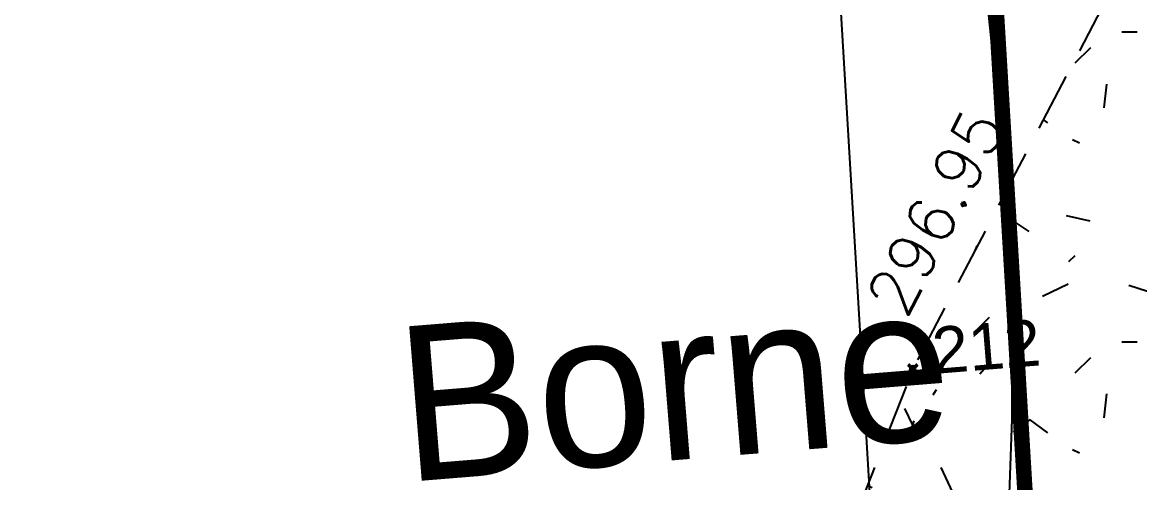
# Model space of a CAD drawing. Header units: metres. Extents: x 1851758 to 1852050, y 5187822 to 5188223.
# Drawn here: x 1851971.61 to 1851978.82, y 5187894.6 to 5187897.57 of the extents above; entities that cross this region are included whole.
import ezdxf
from ezdxf.enums import TextEntityAlignment as Align

# ---------------------------------------------------------------- set-up
doc = ezdxf.new("R2010")
doc.units = ezdxf.units.M
doc.header["$LTSCALE"] = 2.5
doc.header["$PDMODE"] = 35
doc.header["$PDSIZE"] = 0.03
doc.linetypes.add('L8', pattern=[0.22499999999999998, 0.15, -0.075])
doc.layers.get('0').update_dxf_attribs({"linetype": 'CONTINUOUS', "lineweight": 30})
for name, color, linetype, plot in [('N', 1, 'CONTINUOUS', False), ('PRO_PAR_CONT_DA', 40, 'CONTINUOUS', False), ('PRO_PAR_CONT_DA_D', 7, 'CONTINUOUS', False)]:
    doc.layers.add(name, color=color, linetype=linetype, plot=plot)
for name, color, linetype, lineweight in [('P', 7, 'CONTINUOUS', 50), ('PRO_PAR', 1, 'CONTINUOUS', 35), ('PRO_PAR_DA', 1, 'CONTINUOUS', 35), ('PRO_PAR_P_DA', 7, 'CONTINUOUS', 70), ('PRO_PAR_SURF', 157, 'CONTINUOUS', 20), ('Z', 7, 'CONTINUOUS', 9)]:
    doc.layers.add(name, color=color, linetype=linetype, lineweight=lineweight)
for name, color, linetype in [('PFM_VRD ET 2D', 7, 'CONTINUOUS'), ('PRO_DEMOL_VEG', 94, 'CONTINUOUS'), ('PRO_PAR_N', 6, 'CONTINUOUS'), ('PRO_PAR_N_DA', 6, 'CONTINUOUS'), ('PRO_VOI', 7, 'CONTINUOUS'), ('PRO_VOI_PLANCHETTES', 232, 'CONTINUOUS')]:
    doc.layers.add(name, color=color, linetype=linetype)
doc.styles.add('_ECRITURE', font='NEWSGOTN.TTF')
doc.styles.add('SIMPLEX', font='SIMPLEX.SHX', dxfattribs={"oblique": 27})
doc.styles.get("Standard").update_dxf_attribs({"font": 'arial.ttf'})

# ---------------------------------------------------------------- blocks, each defined once
blk = doc.blocks.new('TCPOINT')
blk.add_point((0, 0))
at = {"layer": 'N'}
blk.add_attdef('MAT', (0.2000000029802322, 0.2000000029802322), '', height=0.34, dxfattribs=at)
at = {"layer": 'Z', "style": 'SIMPLEX'}
blk.add_attdef('ALT', (0.2000000029802322, -0.5400000214576721), '', height=0.34, dxfattribs=at)

msp = doc.modelspace()

# ---------------------------------------------------------------- hatches: boundary and pattern name
at = {"layer": 'PRO_DEMOL_VEG'}
h = msp.add_hatch(dxfattribs=at)
h.set_pattern_fill('HAIE', color=256, scale=2)
h.set_pattern_definition([(109.29004622, (1.40212, 0.0074318), (-12.00000000075111, 34.00000000060249), [0.120678, -42.2585622]), (161.565051177, (0.8664, 1.825), (-2.000000000001025, 2.721489700263646e-12), [0.12626, -6.19829532034]), (106.927513064, (0.7466, 1.865), (-7.999999999929839, 26.00000000000915), [0.13692, -47.9463411206]), (111.250505507, (0.8720399999999999, 0), (-3.999999999979282, 10.00000000001609), [0.17299, -38.4534258316]), (28.4429286244, (0.6042, 1.1642), (21.99999999990607, 11.99999999996743), [0.15552, -54.43385625579999]), (83.65980825410001, (0.587, 1.0104), (-5.666855873442955e-13, 2.000000000000791), [0.15476, -17.95601027628]), (28.07248693590001, (1.6701, 1.9105), (26.00000000007152, 14.0000000000657), [0.096834, -33.903166]), (69.44395478040002, (1.7556, 0.09287999999999999), (2.000000000005118, 6.000000000007711), [0.09739999999999999, -16.99060749064]), (122.905242923, (1.784, 0.18408), (-4.000000000000212, 5.999999999997449), [0.1153, -40.3816134626]), (135, (1.8809, 0.3607), (-2.00000000000128, 2.220446049250313e-16), [0.072554, -2.75587312474]), (156.250505507, (1.9892, 1.5972), (-31.99999999991917, 14.00000000005319), [0.15574, -54.470261135]), (45, (1.76696, 1.58004), (2.220446049250313e-16, 2.00000000000128), [0.112844, -2.71558312474]), (48.3664606634, (1.784, 1.2952), (14.00000000003666, 16.00000000002448), [0.06856, -24.0146291576]), (34.6951535312, (1.7954, 0.9420000000000001), (19.99999999992614, 13.99999999993134), [0.09009999999999999, -31.5326766016]), (128.290163192, (1.1, 1.9276), (-7.999999999953592, 10.0000000000289), [0.09224, -48.3226337476]), (72.2553283749, (1.3052, 0.8222), (14.00000000002594, 43.99999999996736), [0.14956, -52.34805899359999]), (115.346175942, (1.3508, 0.9646), (-2.000000000006953, 4.00000000000519), [0.11984, -41.92775208320001]), (115.016893478, (1.6076, 0.5318), (-1.999999999991585, 4.000000000000509), [0.17592, -32.9299707144]), (41.1859251657, (1.5618, 0.4918), (2.000000000007214, 2.000000000005787), [0.06054, -21.1997516254]), (63.4349488229, (1.48768, 0.28088), (7.683853553430708e-13, 2.000000000000188), [0.038226, -4.433909955]), (131.185925166, (0.9746, 0.355), (-2.000000000016259, 1.999999999996742), [0.12114, -21.1391516254]), (159.44395478, (1.08862, 0.56006), (-5.999999999993748, 2.000000000047006), [0.09740399999999999, -16.99060349064]), (19.7988763545, (0.7466, 0.7652), (21.99999999991514, 7.999999999958519), [0.06677999999999999, -53.0745410224]), (116.565051177, (1.00886, 1.14702), (-1.999999999997466, 2.00000000000291), [0.038226, -4.433909955]), (45, (1.24246, 1.31794), (2.220446049250313e-16, 2.00000000000128), [0.04837, -2.78005712474]), (56.30993247399999, (1.48188, 1.15838), (1.999999999999754, 3.999999999998197), [0.041158, -7.16994455092]), (131.185925166, (1.2882, 1.6656), (-2.000000000016259, 1.999999999996742), [0.06062000000000001, -21.1996716254]), (0, (0.7, 1.5), (0, 2), [0.1, -1.9]), (146.309932474, (0.10246, 0.2126), (-3.999999999998197, 1.999999999999754), [0.12314, -7.08796255092]), (143.130102354, (0.2222, 0.9133600000000001), (-5.999999999989112, 4.000000000016334), [0.142448, -9.857552]), (36.3843518158, (0, 0.91912), (7.999999999998896, 5.999999999991398), [0.134434, -47.06726088479999]), (136.73570459, (0.108186, 1.33496), (-32.00000000032876, 29.9999999991823), [0.133152, -46.55731811999999]), (25.70995378079999, (0.188, 1.7966), (3.999999999998412, 1.99999999999826), [0.18352, -59.749776255]), (127.405356631, (0.3418, 0.315), (-19.99999999980061, 26.00000000012431), [0.122, -42.679869118]), (45, (0.35894, 0.018788), (2.220446049250313e-16, 2.00000000000128), [0.056422, -2.77200512474]), (153.434948823, (0.42738, 0.7823399999999999), (-2.000000000000188, -2.722044811775959e-12), [0.05086999999999999, -4.421265954999999]), (167.471192291, (0.4958, 0.2808), (-10.00000000000823, 1.999999999974886), [0.15776, -18.28132891458]), (45, (0.4, 1.3), (2.220446049250313e-16, 2.00000000000128), [0.141422, -2.68700512474])])
edge = h.paths.add_edge_path()
edge.add_line((1851974.492656803, 5187887.982872954), (1851978.834558276, 5187888.245566652))
edge.add_arc((1851937.385270409, 5187915.330256519), 49.51387573068713, 326.8377279627563, 333.4261478764597)
edge.add_arc((1851969.924446991, 5187898.31779015), 12.8185845347243, 336.3721624291435, 356.8639338718928)
edge.add_arc((1851963.75904068, 5187897.848276618), 18.96621016543794, 359.299857697093, 371.0416900252248)
edge.add_arc((1851978.705081291, 5187900.350344681), 3.839254114517105, 17.12351222171914, 45.1657280511988)
edge.add_line((1851981.411980113, 5187903.072948384), (1851977.359333911, 5187895.333842533))
edge.add_line((1851977.359333911, 5187895.333842533), (1851974.492656803, 5187887.982872954))
at = {"layer": 'PRO_VOI_PLANCHETTES'}
h = msp.add_hatch(color=256, dxfattribs=at)
h.dxf.hatch_style = 1
h.paths.add_polyline_path([(1851899.136418679, 5187902.862846924), (1851900.493980764, 5187883.965187418), (1851977.187052297, 5187889.419360055), (1851978.221012183, 5187892.235550203), (1851977.132021916, 5187910.471016141), (1851977.161946983, 5187910.473165886), (1851978.251332085, 5187892.231088336), (1851977.208528857, 5187889.390811632), (1851900.466205922, 5187883.93313639), (1851899.10649579, 5187902.860697336)])

# ---------------------------------------------------------------- linework, layer by layer
at = {"layer": 'PFM_VRD ET 2D', "flags": 128}
msp.add_lwpolyline([(1851956.64231858, 5187889.105274023), (1851969.131087308, 5187889.483381683), (1851971.365159399, 5187889.510527665), (1851973.82817154, 5187889.150411138), (1851975.058335651, 5187889.433433252), (1851976.892652031, 5187889.766425577), (1851977.906102533, 5187892.262393173), (1851977.915718704, 5187892.660480433), (1851978.000550186, 5187895.013365182), (1851978.004172869, 5187895.79560364), (1851978.016026856, 5187896.171344387), (1851977.9640652, 5187896.488663168), (1851977.389080499, 5187902.175467564), (1851977.228363355, 5187904.91272902), (1851976.726327582, 5187909.824769163), (1851976.718742459, 5187909.967552369), (1851976.728070813, 5187909.978194277), (1851976.512513479, 5187909.955986104), (1851968.030370547, 5187909.369288824), (1851959.682987822, 5187908.679892112)], dxfattribs=at)
at = {"layer": 'PRO_DEMOL_VEG', "linetype": 'L8', "flags": 128}
msp.add_lwpolyline([(1851974.492656803, 5187887.982872954), (1851978.834558276, 5187888.245566652, 0.02875532669727451), (1851981.668425343, 5187893.180175729, 0.08965125473880017), (1851982.723834815, 5187897.616519311, 0.05127828257998984), (1851982.374149987, 5187901.480745965, 0.1229715434734132), (1851981.411980113, 5187903.072948384), (1851977.359333911, 5187895.333842533)], format="xyb", close=True, dxfattribs=at)
at = {"layer": 'PRO_PAR', "const_width": 0.09999999999999999, "flags": 128}
msp.add_lwpolyline([(1851978.077449698, 5187891.844529949), (1851978.221012184, 5187892.235550203), (1851977.132021916, 5187910.471016143), (1851898.993112823, 5187904.857706178)], dxfattribs=at)
at = {"layer": 'PRO_PAR_CONT_DA', "flags": 128}
msp.add_lwpolyline([(1851978.077449698, 5187891.844529949), (1851978.221012184, 5187892.235550203), (1851977.132021916, 5187910.471016143), (1851898.993112823, 5187904.857706178), (1851900.326973582, 5187886.28997603)], close=True, dxfattribs=at)
at = {"layer": 'PRO_PAR_CONT_DA_D', "flags": 128}
msp.add_lwpolyline([(1851977.186512248, 5187892.783429336), (1851976.194136064, 5187909.401063696), (1851900.062195376, 5187903.931929481), (1851901.252778561, 5187887.358664894)], close=True, dxfattribs=at)
at = {"layer": 'PRO_PAR_DA', "flags": 128}
msp.add_lwpolyline([(1851978.077449698, 5187891.844529949), (1851978.221012184, 5187892.235550203), (1851977.132021916, 5187910.471016143), (1851898.993112823, 5187904.857706178)], dxfattribs=at)
at = {"layer": 'PRO_PAR_SURF', "flags": 128}
for points in [[(1851898.993112822, 5187904.857706177), (1851977.132021916, 5187910.471016141), (1851978.221012183, 5187892.235550203), (1851977.187052297, 5187889.419360055), (1851900.493980764, 5187883.965187418)], [(1851977.132021916, 5187910.471016142), (1851898.993112822, 5187904.857706177), (1851900.493980764, 5187883.965187418), (1851977.187052297, 5187889.419360055), (1851978.221012183, 5187892.235550203)], [(1851977.132021916, 5187910.471016142), (1851978.221012183, 5187892.235550203), (1851978.077449698, 5187891.844529949), (1851900.326973582, 5187886.289976029), (1851898.993112822, 5187904.857706177)]]:
    msp.add_lwpolyline(points, close=True, dxfattribs=at)
at = {"layer": 'PRO_VOI', "color": 32}
for p, q in [((1851977.91255722, 5187897.400720319, 296.1306498350905), (1851977.874561102, 5187897.398451257, 296.1306498350905)), ((1851977.930709203, 5187897.096759951, 296.1306498350905), (1851977.905378458, 5187897.095247243, 296.1306498350905)), ((1851977.948861187, 5187896.792799583, 296.1306498350905), (1851977.936195815, 5187896.792043229, 296.1306498350905)), ((1851977.967013171, 5187896.488839215, 296.1306498350905), (1851977.967013171, 5187896.488839215, 296.1306498350905))]:
    msp.add_line(p, q, dxfattribs=at)
at = {"layer": 'PRO_VOI', "color": 34, "linetype": 'L8', "elevation": 296.1306498350905, "flags": 128}
msp.add_lwpolyline([(1851977.967013171, 5187896.488839215), (1851977.398727885, 5187902.080051466), (1851977.194141292, 5187905.247566015), (1851976.726327582, 5187909.824769163), (1851976.718742459, 5187909.967552369), (1851968.030370547, 5187909.369288824), (1851959.682987822, 5187908.679892112), (1851953.838089457, 5187907.975677731), (1851949.206011496, 5187907.540468243), (1851938.816748651, 5187906.988535244), (1851932.257427064, 5187906.617009934), (1851924.760444014, 5187906.294870836), (1851916.449126823, 5187905.747884821), (1851909.003506373, 5187905.053300446), (1851899.465843472, 5187904.467259612), (1851899.485959827, 5187902.532098788), (1851899.787661806, 5187893.797352975)], dxfattribs=at)
at = {"layer": 'PRO_VOI_PLANCHETTES', "flags": 128}
msp.add_lwpolyline([(1851899.136418679, 5187902.862846924), (1851900.493980764, 5187883.965187418), (1851977.187052297, 5187889.419360055), (1851978.221012183, 5187892.235550203), (1851977.132021916, 5187910.471016141), (1851977.161946983, 5187910.473165886), (1851978.251332085, 5187892.231088336), (1851977.208528857, 5187889.390811632), (1851900.466205922, 5187883.93313639), (1851899.10649579, 5187902.860697336)], close=True, dxfattribs=at)

# ---------------------------------------------------------------- block references
at = {"layer": 'P'}
ref = msp.add_blockref('TCPOINT', (1851977.359333911, 5187895.333842533, 296.95), dxfattribs=dict(at, rotation=301.9002445867005))
ref.add_attrib('MAT', '212', (1851977.49707505, 5187895.301789786, 296.95), dxfattribs={"layer": 'N', "height": 0.3, "rotation": 4.640794974065966})
ref.add_attrib('ALT', '296.95', dxfattribs={"layer": 'Z', "height": 0.3, "rotation": 62.36082879019317, "style": 'SIMPLEX'}).set_placement((1851977.045897672, 5187895.789128978, 296.95), align=Align.TOP_LEFT)
at = {"layer": 'PRO_PAR_P_DA'}
ref = msp.add_blockref('TCPOINT', (1851978.221012184, 5187892.235550202), dxfattribs=dict(at, xscale=2.5, yscale=2.5, zscale=2.5))
ref.add_attrib('MAT', '225', (1851979.090178512, 5187893.752239652), dxfattribs={"layer": 'PRO_PAR_N_DA', "height": 0.8500000000000001, "rotation": 4.640794968882901, "style": '_ECRITURE'})

# ---------------------------------------------------------------- texts
at = {"layer": 'PRO_PAR_N', "style": '_ECRITURE'}
msp.add_text('Borne', height=1, rotation=4.640794973628233, dxfattribs=at).set_placement((1851974.079674619, 5187894.60410413))

doc.saveas('drawing.dxf')
